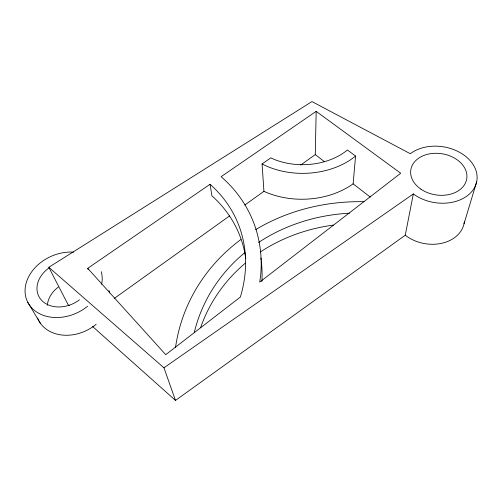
<?xml version="1.0" encoding="UTF-8"?>
<svg xmlns="http://www.w3.org/2000/svg" width="502" height="502" viewBox="0 0 502 502"><rect width="100%" height="100%" fill="white"/><g stroke="black" fill="none" stroke-linecap="round" stroke-linejoin="round"><path stroke-width="0.75" d="M300.717 165.014L315.275 154.597L316.178 111.356L400.715 173.234L259.71 282.111L260.626 275.686A180.13 141.802 -22.4 0 0 221.106 176.685L316.178 111.356M370.338 197.117L353.126 183.826L355.567 156.059L347.459 150.01L347.051 150.305A58.74 42.162 -1.2 0 1 274.732 159.617L270.81 157.848L262.069 163.941L263.933 191.337L244.825 205.011M92.575 326.488L175.505 400.427L405.252 235.218L413.341 193.935A38.453 28.237 9.2 0 0 467.375 195.73A38.453 28.237 9.2 0 0 464.331 155.356A38.453 28.237 9.2 0 0 410.31 153.725L311.962 101.573L48.801 267.29L68.046 304.614L69.213 305.655M464.017 223.804L476.649 181.9M114.261 298.445L229.539 215.948M175.505 400.427L163.959 367.803L413.341 193.935M87.712 268.344L210.056 184.284A163.752 128.75 -22.3 0 1 240.358 297.052L165.735 354.676L87.712 268.344L88.327 269.756M315.275 154.597L324.499 161.719M48.801 267.29L163.959 367.803M27.786 302.317L40.298 323.137M210.056 184.284L211.9 195.793A160.157 127.244 -22.8 0 1 245.804 258.737M464.375 221.677A35.667 27.34 10.5 0 1 441.986 243.238A35.667 27.34 10.5 0 1 405.252 235.218M353.126 183.826A72.677 53.476 -1.1 0 1 263.933 191.337M260.896 257.934A176.158 140.121 -22.9 0 1 261.197 260.168M261.373 261.661A176.158 140.121 -22.9 0 1 261.9 281.597M200.624 327.58A179.17 160.125 17.3 0 1 245.453 263.067M260.287 252.01A179.17 160.125 17.3 0 1 333.372 225.091M194.293 332.424A183.186 162.654 16.4 0 1 244.907 252.575M258.536 242.491A183.186 162.654 16.4 0 1 349.43 213.199M175.537 347.34A200.505 178.266 16.7 0 1 240.904 239.498M255.744 229.583A200.505 178.266 16.7 0 1 364 201.704M355.567 156.059A69.659 50.024 -1.2 0 1 262.069 163.941M101.235 271.689A39.922 31.093 -24.2 0 1 101.642 284.301M87.605 306.233A39.922 31.093 -24.2 0 1 25.872 297.316A39.922 31.093 -24.2 0 1 73.537 252.142M79.41 299.838A27.666 21.548 -24.2 0 1 41.848 300.579A27.666 21.548 -24.2 0 1 48.569 268.275M109.009 290.514A38.353 30.44 -25.2 0 1 109.587 292.999M96.158 324.267A38.353 30.44 -25.2 0 1 37.568 318.004M47.357 305.329A26.587 21.097 -25.1 0 1 58.301 287.094M420.908 189.154A28.325 20.802 9.2 0 0 466.565 179.76A28.325 20.802 9.2 0 0 428.877 153.988A28.325 20.802 9.2 0 0 420.908 189.154"/></g></svg>
